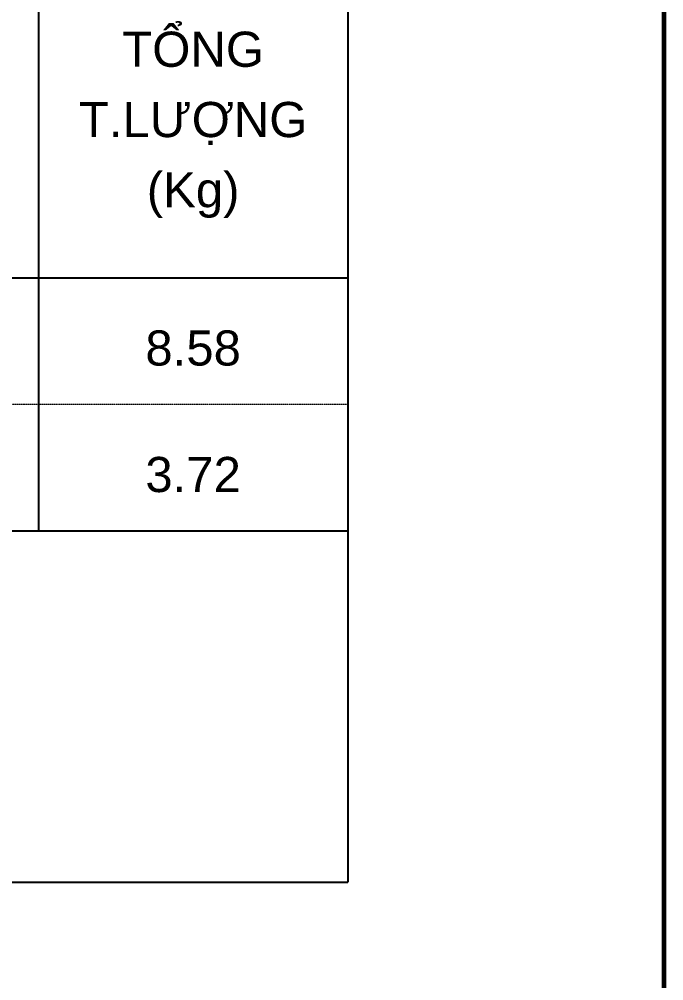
# Model space of a CAD drawing. Header units: millimetres. Extents: x 19378 to 270036, y -611253 to -548347.
# Drawn here: x 248423 to 250716, y -559131 to -555711 of the extents above; entities that cross this region are included whole.
import ezdxf
from ezdxf.enums import TextEntityAlignment as Align

# ---------------------------------------------------------------- set-up
doc = ezdxf.new("R2010")
doc.units = ezdxf.units.MM
doc.header["$MEASUREMENT"] = 0
doc.linetypes.add('HIDDEN', pattern=[0.375, 0.25, -0.125])
doc.layers.add('Khungten_LCDI', color=7, linetype='Continuous')
for name, color, linetype, lineweight in [('LC MANH DUT', 35, 'HIDDEN', 5), ('LC Net thay', 7, 'Continuous', 25), ('LC Text1', 3, 'Continuous', 20)]:
    doc.layers.add(name, color=color, linetype=linetype, lineweight=lineweight)
doc.styles.add('Hoa', font='micross.ttf')
doc.styles.add('Khungten', font='VHAVAN.TTF', dxfattribs={"width": 0.9, "height": 5000})
doc.styles.add('Thuong', font='micross.ttf')
doc.styles.add('Title', font='VHBLACK.TTF', dxfattribs={"width": 0.8})

# ---------------------------------------------------------------- blocks, each defined once
blk = doc.blocks.new('Nha o can bo nhan vien Trung doan')
at = {"layer": 'Khungten_LCDI', "color": 5, "lineweight": 60}
blk.add_line((36600, 14650), (36600, -14650), dxfattribs=at)
at = {"color": 7, "style": 'Khungten', "width": 0.8}
for tag, p in [('REVISION', (39498.8, -10746.3)), ('NGAYHT', (39546.1, -11609.4))]:
    blk.add_attdef(tag, text='', height=200, dxfattribs=at).set_placement(p, align=Align.CENTER)
at = {"layer": 'LC Text1', "style": 'Title', "width": 1.485915}
for tag, p, p2 in [('TENBANVE1', (36912.7, -8885.8), (40339.1, -8885.8)), ('TENBANVE2', (36912.7, -9562.5), (40339.1, -9562.5))]:
    blk.add_attdef(tag, text='', height=250, dxfattribs=at).set_placement(p, p2, align=Align.FIT)
at = {"layer": 'LC Text1', "style": 'Title', "width": 0.7}
blk.add_attdef('SOBANVE', text='', height=250, dxfattribs=at).set_placement((39562, -13896.2), align=Align.CENTER)

msp = doc.modelspace()

# ---------------------------------------------------------------- linework, layer by layer
at = {"layer": 'LC MANH DUT'}
for p, q in [((240766.5, -557080.5), (249591.5, -557080.5)), ((240766.5, -557530.5), (249591.5, -557530.5))]:
    msp.add_line(p, q, dxfattribs=at)
at = {"layer": 'LC Net thay'}
for p, q in [((249591.5, -554880.5), (249591.5, -558780.5)), ((248491.5, -555480.5), (248491.5, -557530.5)), ((240016.5, -556630.5), (249591.5, -556630.5)), ((240016.5, -557530.5), (249591.5, -557530.5)), ((240016.5, -558780.5), (249591.5, -558780.5))]:
    msp.add_line(p, q, dxfattribs=at)
at = {"layer": 'LC Text1'}
msp.add_line((240016.5, -557530.5), (249591.5, -557530.5), dxfattribs=at)

# ---------------------------------------------------------------- block references
at = {"layer": 'LC Net thay', "xscale": 0.6, "yscale": 0.6, "zscale": 0.6}
msp.add_blockref('Nha o can bo nhan vien Trung doan', (228755.6, -557257.2), dxfattribs=at)

# ---------------------------------------------------------------- texts
at = {"layer": 'LC Text1'}
for s, style, p in [('TỔNG', 'Hoa', (249041.5, -555880.5)), ('T.LƯỢNG', 'Hoa', (249041.5, -556130.5)), ('(Kg)', 'Thuong', (249041.5, -556380.5))]:
    msp.add_text(s, height=125, dxfattribs=dict(at, style=style)).set_placement(p, align=Align.CENTER)
at = {"layer": 'LC Text1', "style": 'Hoa'}
msp.add_text('8.58', height=125, dxfattribs=at).set_placement((249041.5, -556980.5), align=Align.BOTTOM_CENTER)
at = {"layer": 'LC Text1', "color": 7, "style": 'Hoa'}
msp.add_text('3.72', height=125, dxfattribs=at).set_placement((249041.5, -557430.5), align=Align.BOTTOM_CENTER)

doc.saveas('drawing.dxf')
